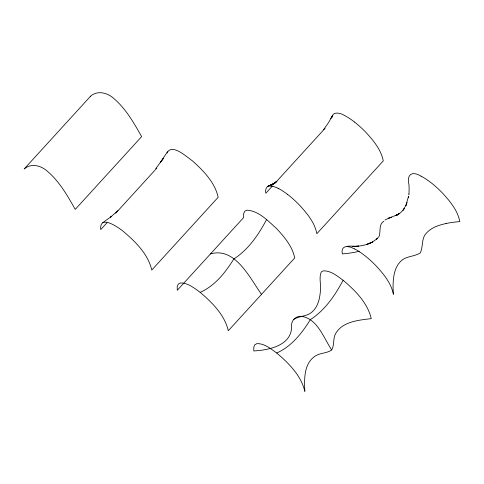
<?xml version="1.0" encoding="UTF-8"?>
<svg xmlns="http://www.w3.org/2000/svg" width="484" height="484" viewBox="0 0 484 484"><rect width="100%" height="100%" fill="white"/><g stroke="black" fill="none" stroke-linecap="round" stroke-linejoin="round"><path stroke-width="0.73" d="M408.871 194.816L408.926 194.054M332.103 117.418C332.447 110.818 340.924 113.081 344.511 115.476A27.068 6.473 42.4 0 1 354.494 122.016M408.732 196.335L408.55 197.847M408.381 196.679L405.913 205.555L407.05 202.5M167.107 153.035C171.566 142.629 187.405 157.475 192.444 160.863C203.462 170.779 214.878 182.329 218.175 197.284L151.764 270.06C148.128 254.118 135.677 241.927 123.632 231.679C118.671 227.547 99.287 213.807 100.739 229.616L106.964 222.797M378.639 237.384C381.289 232.332 378.149 224.528 383.794 221.291M406.082 205.095L403.039 210.237L404.249 208.58L403.983 208.949M330.868 118.622L332.562 115.398L328.63 122.458L323.627 129.651M266.581 219.567C258.474 234.8 248.486 249.526 233.814 258.982C225.338 272.486 215.211 285.675 200.17 292.348C194.284 288.192 188.01 282.735 180.393 282.952L178.324 284.078L177.235 286.48L177.277 290.285L243.688 217.504L243.646 213.704L244.735 211.296L246.804 210.171C258.716 210.794 267.694 220.692 276.116 228.127C284.156 236.64 292.3 246.168 294.714 257.948L228.303 330.729C224.588 314.8 212.216 302.615 200.17 292.348M293.401 319.615C299.13 315.641 307.316 316.796 312.501 311.539C317.806 306.711 319.561 299.348 320.269 292.475C321.606 285.717 318.532 278.324 321.273 271.966L323.342 270.84C330.959 270.623 337.233 276.08 343.12 280.236C335.013 295.464 325.024 310.196 310.353 319.652C301.877 333.155 291.749 346.344 276.709 353.011C270.822 348.861 264.548 343.398 256.925 343.616L254.862 344.741L253.773 347.149L253.816 350.948C268.729 350.114 291.755 345.576 291.58 326.5C290.957 321.267 294.859 316.76 299.989 316.264C316.814 317.062 323.645 337.917 331.667 349.95C326.785 353.574 319.912 352.673 314.915 356.266C303.746 363.889 304.242 379.402 304.841 391.393C301.127 375.463 288.754 363.284 276.709 353.011M331.667 349.95C334.686 345.025 332.696 338.576 335.666 333.518C342.708 321.37 358.765 320.202 371.252 318.617C367.537 302.688 355.165 290.503 343.12 280.236M167.524 151.667L160.295 162.606L163.386 158.316L155.769 168.583M403.311 209.874L400.425 212.827L396.826 215.096L399.669 213.414L395.482 215.67L397.812 214.606L388.525 218.205L384.98 220.093M115.682 213.244L154.698 170.483M155.11 170.029L156.774 168.208M272.347 186.098L265.825 193.243C264.76 189.395 266.914 185.094 271.349 184.955L267.749 186.346M275.311 182.849L325.121 128.266M377.974 237.765L376.528 239.229L377.647 238.098M117.927 210.631L110.491 217.189L111.368 216.511L102.705 222.694M376.854 238.896L372.16 242.206L366.6 244.511L372.632 241.958C366.485 245.285 359.418 246.356 352.503 246.544L358.723 246.108C352.431 246.925 339.925 243.21 342.363 253.912L346.423 253.513A96.649 90.109 -8.2 0 0 356.085 251.995L359.249 251.226M276.062 181.809L273.478 183.926L276.933 181.325L272.081 184.567M271.542 184.918L275.366 182.674L269.842 185.547L273.309 183.926L270.526 185.191M210.479 253.894C235.357 246.773 249.75 277.985 261.505 294.339M389.16 217.982L391.26 217.231L388.525 218.205M268.566 186.007L272.746 186.14L278.1 188.258M446.091 223.511C439.097 225.072 431.722 227.335 426.725 232.774C420.995 238.116 423.506 246.677 420.215 252.914C414.044 257.022 405.017 255.83 399.941 262.128C395.156 267.319 393.734 274.603 393.238 281.428A96.649 90.109 -8.2 0 0 393.177 290.551L393.389 294.357C391.308 283.279 383.703 274.216 376.328 266.115A27.219 6.51 42.4 0 0 366.533 256.992A24.406 5.838 42.4 0 0 364.621 255.473A27.068 6.473 42.4 0 0 354.657 248.951M347.228 246.471L350.464 247.149L354.639 248.921M421.05 176.146C411.69 170.543 406.506 174.706 409.004 184.93A96.703 90.163 -8.2 0 1 408.95 194.054M446.091 223.493A96.703 90.163 -8.2 0 1 455.746 221.993L459.8 221.575C457.719 210.498 450.12 201.441 442.739 193.34A27.074 6.473 42.4 0 0 432.309 183.696A24.406 5.838 42.4 0 0 430.403 182.208A27.068 6.473 42.4 0 0 421.074 176.176M354.5 122.035A24.406 5.838 42.4 0 1 356.406 123.559A27.225 6.51 42.4 0 1 366.188 132.67C373.581 140.759 381.18 149.834 383.261 160.912L316.851 233.687C314.769 222.61 307.165 213.553 299.79 205.452A27.08 6.473 42.4 0 0 289.359 195.808A24.406 5.838 42.4 0 0 287.454 194.32M278.125 188.288A27.068 6.473 42.4 0 1 287.448 194.314M90.611 96.171L24.2 168.952C30.891 162.92 40.983 165.474 47.093 171.015C59.381 181.343 67.445 195.603 75.226 209.397L141.637 136.615C133.856 122.827 125.792 108.561 113.51 98.234C107.394 92.698 97.302 90.145 90.611 96.171"/></g></svg>
